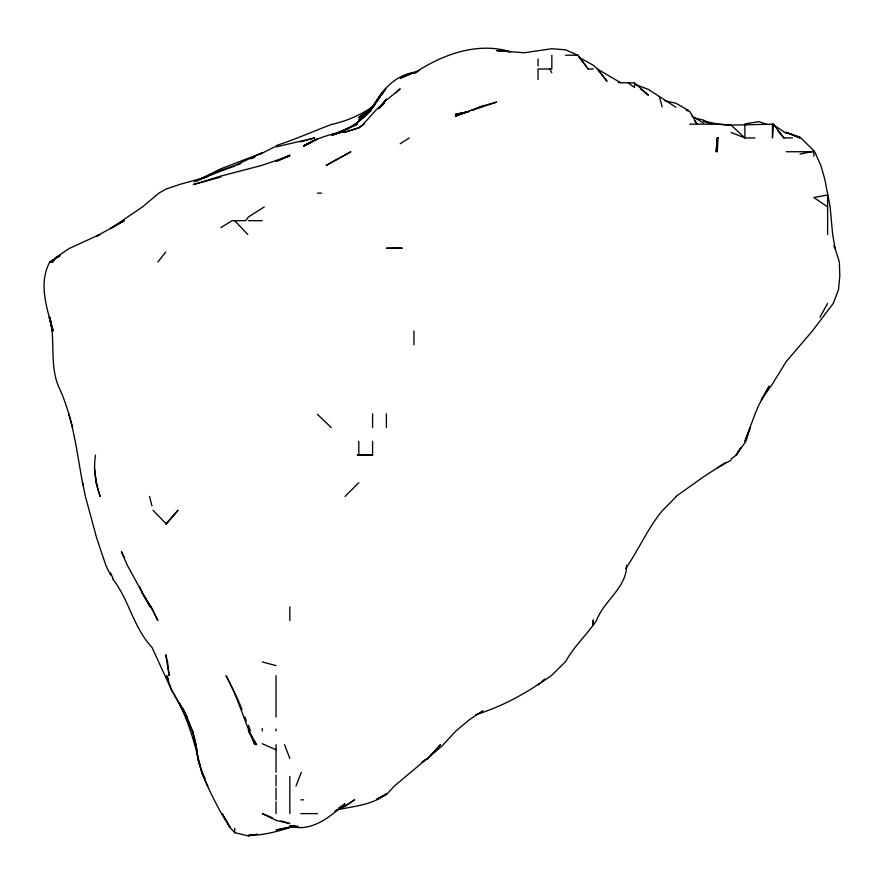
<?xml version="1.0" encoding="UTF-8"?>
<svg xmlns="http://www.w3.org/2000/svg" width="884" height="884" viewBox="0 0 884 884"><rect width="100%" height="100%" fill="white"/><g stroke="black" fill="none" stroke-linecap="round" stroke-linejoin="round"><path stroke-width="1.33" d="M718.051 137.948L717.311 151.739L717.311 137.948L718.051 137.948L717.311 137.948L716.173 151.739L717.311 137.948M718.559 124.246L731.09 125.13L773.423 124.158L772.461 137.948L772.461 124.158M96.179 482.675L100.157 496.465C95.45 483.239 93.262 469.061 95.505 455.094M626.679 565.406C626.226 588.446 603.894 600.49 596.468 620.568C586.865 634.778 573.915 646.458 565.627 661.586L551.837 675.144M296.018 786.031L301.345 772.251M819.965 317.212L827.623 303.422M740.571 448.199L736.25 455.094L731.09 458.962M740.505 448.199L736.118 455.094L745.93 441.315L750.229 427.524L744.88 441.315L755.135 413.734L758.671 405.369L769.179 386.153L761.201 399.944L772.461 383.954L786.252 361.534L812.363 331.003L833.236 303.422L838.529 289.632L839.8 275.841L839.369 262.051L835.048 248.26L832.662 234.47L830.131 206.9L824.816 179.319L820.904 165.529L814.639 151.739L786.252 151.739M625.585 568.567C638.712 549.881 647.53 528.632 662.149 510.886L675.94 496.963M110.588 575.075L105.859 565.406L96.621 537.837L85.405 496.465L82.51 482.675C76.444 450.033 72.941 416.486 58.388 386.153C49.471 364.153 55.57 339.821 49.78 317.212L52.366 331.003L49.25 317.212L53.184 331.003C47.073 308.991 38.067 283.709 49.747 262.051L52.576 262.051L55.427 257.763L69.217 248.492L99.815 234.47L96.798 236.017L124.335 220.68L110.588 228.58L142.501 206.9L158.899 193.11L165.739 189.209L179.529 184.469L207.11 176.888L199.806 179.319L220.901 170.369L234.691 165.573L262.272 152.755M309.897 143.263L303.632 145.738C316.384 138.324 330.539 134.003 345.003 131.484L331.213 134.766L345.003 130.876L332.461 134.987L357.567 124.158L332.461 135.042C349.279 129.384 364.993 119.042 375.004 104.201M370.551 110.367L372.584 107.461L370.584 110.367L358.793 119.66C372.639 113.484 375.159 98.654 385.523 89.24M381.192 95.527L385.634 89.185M380.463 96.588L372.584 107.859C381.225 90.842 394.176 75.858 413.944 72.289L400.154 78.256L418.839 70.565M52.576 262.051L55.427 258.117L60.024 255.587L49.747 262.051L60.024 255.421M385.634 88.654L379.733 96.588L383.877 91.417M157.838 262.051L165.739 252.039M378.219 99.483L369.114 110.367L358.793 117.45L371.821 108.146M165.739 524.046L178.038 510.256L166.413 524.046L152.965 510.256M430.464 755.5L440.486 744.671L428.11 758.461L421.988 761.986M345.003 496.465L358.793 482.675M379.004 108.566L384.529 103.13M395.38 93.163L400.154 88.886L386.374 100.224L375.711 110.367L363.324 124.158L358.793 127.782L345.003 132.114L358.793 127.926L364.23 124.158M358.793 121.384L371.203 110.367L355.655 124.158M539.947 683.255C520.157 696.636 498.576 707.686 475.691 714.725M541.859 681.575L544.71 679.067M336.229 809.954C353.302 806.241 372.274 805.28 386.374 793.821L376.75 799.158L386.374 794.683L394.386 786.031L441.525 746.494L456.056 730.88L469.106 719.941L482.896 710.625M538.047 684.78L551.119 675.719M675.94 496.465L703.52 476.83L725.344 462.663M338.638 808.086L345.003 803.81C329.887 816.86 311.234 832.761 289.841 826.01M400.154 143.827L409.226 137.948M372.584 106.677C360.164 115.406 346.009 121.263 331.213 124.545C312.726 131.473 294.891 139.595 276.051 145.617M347.136 129.539L349.268 128.202M351.39 126.854L353.523 125.506M220.901 227.564L232.138 220.68L245.719 220.68L248.481 216.889L264.294 206.9M259.973 154.335L274.902 146.7M424.287 760.461L427.734 758.461M786.252 132.335L800.042 137.948L786.252 132.423L800.042 137.142L813.832 150.656L811.899 151.739L800.042 154.037M717.311 467.835L731.09 460.133M334.66 811.357L345.003 806.219L354.495 799.821L345.003 806.109L341.246 807.269M278.349 160.612L289.841 155.12L276.051 161.264L289.841 155.838L261.332 165.529L220.901 176.06L193.32 184.557L220.901 177.065M194.381 181.795L220.901 168.789L262.272 152.888M417.624 71.759L413.944 73.416C441.646 54.797 477.095 41.526 510.466 51.758L496.686 50.609L524.256 52.764L551.837 48.73L565.627 49.836L577.882 55.217L588.214 69.007L593.208 69.007M55.427 257.885L59.195 256.305M196.922 180.888L220.901 170.369L207.11 176.214L234.691 166.037M250.99 158.788L254.747 157.253M237.144 165.021L240.923 163.518M469.106 111.472L455.315 114.356L469.106 111.439L455.315 116.202L482.896 105.903L496.686 102.102L473.238 109.914M471.658 110.367L482.896 105.903M341.246 807.247L345.003 806.109L341.246 806.948M372.584 455.094L357.379 455.094L372.584 455.094L372.584 441.315M303.632 141.064L314.627 137.948L276.051 146.899M294.858 826.242L276.051 829.999L294.913 826.076C279.775 830.695 264.515 835.557 248.481 835.347L248.481 835.921L257.255 834.12M299.875 141.86L302.383 141.329M744.88 123.948L758.671 121.616L766.461 124.158M248.481 835.347L250.99 834.938M292.35 825.999L289.841 826.396L298.118 826.22M565.55 55.217L577.882 55.217L578.909 56.775M618.281 82.588L634.568 82.886L648.359 95.196L640.933 89.284M689.73 124.158L717.311 124.158M755.013 137.948L744.88 137.948L731.09 132.445M777.743 130.523L783.898 137.948L792.517 137.948M317.422 193.11L321.621 193.11M248.481 220.68L262.272 220.68M331.213 427.524L317.422 414.309M593.208 620.568L593.208 625.264L593.208 619.861M262.294 661.939L276.051 665.619M300.903 799.821L303.632 799.821M300.781 813.611L317.422 813.611M718.195 124.158L731.09 125.13L744.88 137.948L744.88 124.909M717.311 123.904L703.52 121.241L711.929 124.158L703.52 120.136L693.487 117.749M664.658 100.688L675.94 103.262L688.393 110.367M182.9 708.316C190.546 724.173 196.668 740.704 197.773 758.461C202.403 777.622 211.696 795.346 220.901 812.661L230.083 827.402L222.149 813.611L229.917 827.402L234.691 832.673L248.481 835.921M686.238 110.367L689.73 111.362L697.167 124.158L694.691 121.009M281.068 820.86L289.841 823.623L276.051 820.33L262.272 813.611L272.294 817.733M635.828 84.698L648.359 89.383L675.94 107.251M276.051 749.731L262.272 743.742M620.778 82.798L597.396 69.007L606.999 81.328L597.595 69.007L593.208 65.195L579.418 57.559L588.214 69.007M692.028 116.102L703.52 123.097M773.522 124.876L786.252 133.396M827.623 206.9L813.832 197.519L827.623 194.977L827.623 234.47M627.894 82.798L634.568 87.417L634.568 82.886M234.691 220.68L247.785 234.47M773.423 124.158L783.898 137.948M112.953 579.197C129.197 600.17 133.495 627.839 151.96 647.309L171.352 689.509L179.01 703.299C190.303 725.079 195.905 748.737 201.872 772.251M143.109 594.136L150.081 606.778L127.395 565.406L121.428 551.627L124.379 557.727M833.811 245.984L835.048 248.26M549.782 69.007L551.837 72.831M207.11 784.782L207.773 786.031L201.475 772.251M234.691 692.603L226.039 675.719C238.183 697.675 244.537 722.007 254.857 744.671L251.045 734.637M139.782 587.164L142.468 592.987M168.435 679.487L166.7 675.719L171.297 689.509L187.032 717.09L179.529 703.299L192.535 730.88L195.695 743.411M235.221 693.785L238.967 702.117M110.588 572.777L113.218 579.197M239.498 703.299L241.973 709.565M284.538 744.671L289.841 758.461M68.698 413.734L72.731 427.524M244.945 717.09L246.271 720.935M248.481 725.245L250.404 730.88M192.535 730.88L193.32 733.3M201.961 772.251L197.806 758.461L195.994 744.671M659.398 96.588L662.149 106.92M149.562 496.465L151.96 505.913M96.798 484.885L94.444 468.885M813.832 150.656L813.832 156.269M551.837 55.217L551.837 69.007L538.047 69.007L538.047 79.505M538.047 58.985L538.047 65.957M413.944 331.003L413.944 344.782M386.374 413.734L386.374 427.524M372.584 413.734L372.584 427.524M358.793 441.315L358.793 454.674M289.841 606.778L289.841 620.568M289.841 776.362L289.841 813.611M276.051 675.719L276.051 717.09M276.051 729.002L276.051 730.88M276.051 744.671L276.051 772.251M276.051 775.158L276.051 786.031M276.051 788.075L276.051 799.821M276.051 801.788L276.051 813.611M262.272 728.526L262.272 730.88M234.691 828.452L234.691 832.673M386.374 99.262L378.871 108.356L386.374 99.262M331.213 162.479L326.163 165.529L350.893 151.739L331.213 162.479M317.422 138.899L303.632 146.18L317.422 139.009M400.154 247.984L386.374 248.26L402.264 248.26L400.154 247.984M151.96 608.733L142.236 592.987L151.96 608.413L157.838 620.568L151.96 608.733M256.504 744.671L248.437 730.88L256.504 744.671M204.779 778.285L202.447 773.456L204.823 778.285M83.008 484.73L82.477 482.675L83.008 484.73M167.54 661.939L165.739 654.768L169.187 675.719L167.54 661.939"/></g></svg>
